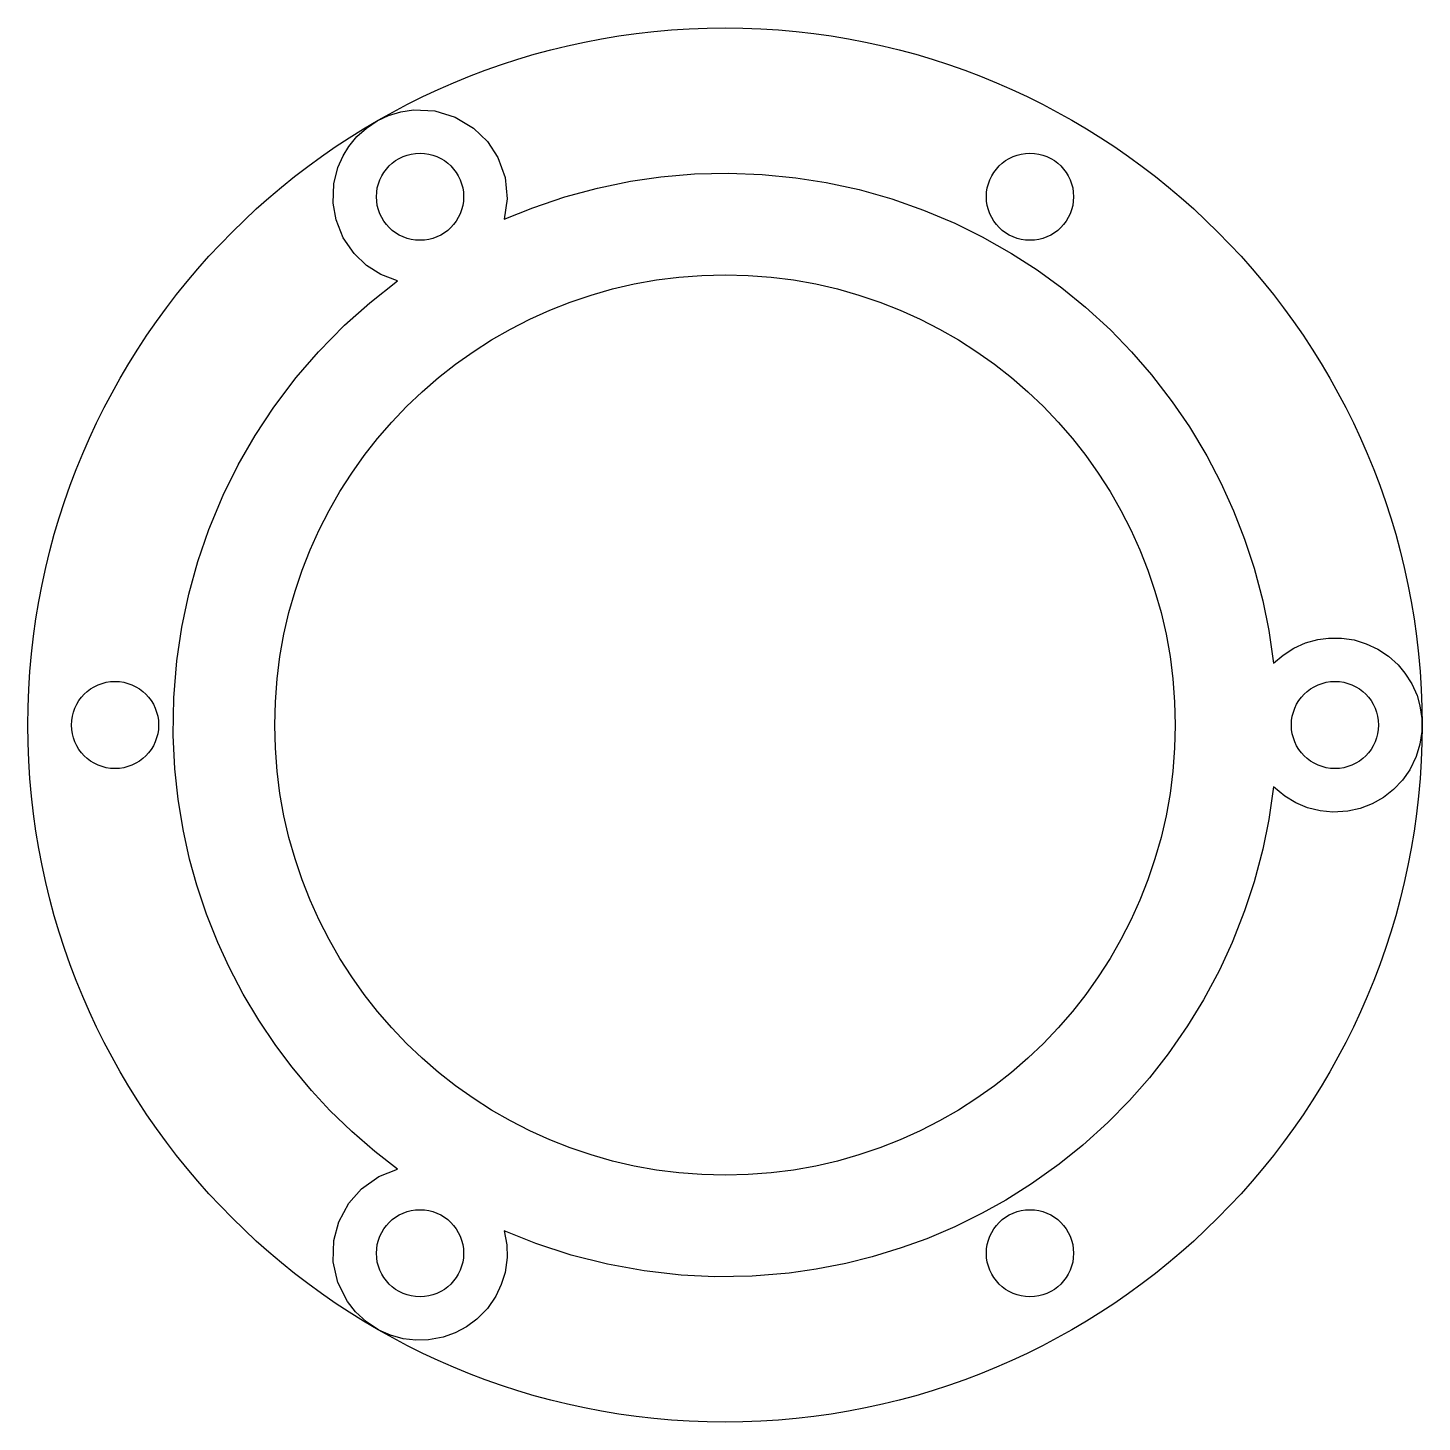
# Model space of a CAD drawing. Header units: millimetres. Extents: x -48 to 48, y -48 to 48.
import ezdxf

# ---------------------------------------------------------------- set-up
doc = ezdxf.new("R2010")
doc.units = ezdxf.units.MM
doc.layers.add('DISCO_A', color=5, linetype='CONTINUOUS')
doc.layers.add('ESPACIADOR_B', color=1, linetype='CONTINUOUS')

msp = doc.modelspace()

# ---------------------------------------------------------------- linework, layer by layer
at = {"layer": 'DISCO_A'}
for centre, radius in [((0, 0), 48), ((-21, 36.373), 3), ((21, 36.373), 3), ((0, 0), 31), ((-42, 0), 3), ((42, 0), 3), ((-21, -36.373), 3), ((21, -36.373), 3)]:
    msp.add_circle(centre, radius, dxfattribs=at)
at = {"layer": 'ESPACIADOR_B'}
msp.add_lwpolyline([(-15.007, -36.667), (-15.146, -37.688), (-15.402, -38.532), (-15.779, -39.33), (-16.362, -40.179), (-17.081, -40.916), (-17.79, -41.442), (-18.569, -41.858), (-19.4, -42.156), (-20.412, -42.344), (-21.294, -42.366), (-22.171, -42.258), (-23.021, -42.022), (-23.828, -41.665), (-24.691, -41.103), (-25.446, -40.402), (-25.989, -39.706), (-26.649, -38.394), (-26.971, -36.961), (-26.935, -35.493), (-26.598, -34.214), (-25.906, -32.918), (-25.029, -31.927), (-23.828, -31.082), (-22.559, -30.579), (-24.107, -29.374), (-25.692, -27.999), (-27.198, -26.538), (-28.467, -25.172), (-29.813, -23.562), (-30.933, -22.071), (-32.104, -20.33), (-33.178, -18.527), (-34.15, -16.667), (-34.926, -14.972), (-35.699, -13.021), (-36.364, -11.031), (-36.861, -9.233), (-37.315, -7.185), (-37.654, -5.114), (-37.879, -3.028), (-37.994, -0.699), (-37.954, 1.865), (-37.742, 4.42), (-37.4, 6.726), (-36.917, 9.007), (-36.295, 11.254), (-35.537, 13.458), (-34.548, 15.824), (-33.513, 17.913), (-32.351, 19.934), (-31.068, 21.881), (-29.522, 23.926), (-27.999, 25.692), (-26.203, 27.521), (-24.466, 29.076), (-22.559, 30.579), (-23.698, 31.014), (-24.691, 31.643), (-25.543, 32.454), (-26.292, 33.545), (-26.783, 34.773), (-26.984, 35.932), (-26.935, 37.253), (-26.649, 38.394), (-26.292, 39.201), (-25.906, 39.828), (-25.345, 40.51), (-24.691, 41.103), (-23.957, 41.594), (-23.159, 41.971), (-22.315, 42.227), (-21.441, 42.357), (-19.974, 42.285), (-18.569, 41.858), (-17.309, 41.103), (-16.362, 40.179), (-15.641, 39.071), (-15.146, 37.688), (-15.002, 36.226), (-15.203, 34.826), (-13.24, 35.619), (-11.031, 36.364), (-8.78, 36.972), (-6.497, 37.441), (-4.42, 37.742), (-2.097, 37.942), (0.233, 37.999), (2.563, 37.913), (4.883, 37.685), (6.956, 37.358), (9.233, 36.861), (11.476, 36.226), (13.676, 35.454), (15.824, 34.548), (17.707, 33.622), (19.736, 32.473), (21.498, 31.334), (23.195, 30.1), (24.821, 28.774), (26.538, 27.198), (27.999, 25.692), (29.374, 24.107), (30.797, 22.26), (31.979, 20.527), (33.178, 18.527), (34.15, 16.667), (35.018, 14.757), (35.779, 12.802), (36.431, 10.807), (37.025, 8.553), (37.441, 6.497), (37.762, 4.247), (38.426, 4.819), (39.172, 5.292), (39.979, 5.649), (40.829, 5.885), (41.559, 5.984), (42.441, 5.984), (43.315, 5.854), (44.159, 5.598), (44.957, 5.221), (45.691, 4.73), (46.345, 4.137), (46.819, 3.574), (47.292, 2.828), (47.649, 2.021), (47.854, 1.315), (47.984, 0.441), (47.984, -0.441), (47.854, -1.315), (47.598, -2.159), (47.146, -3.085), (46.638, -3.806), (46.029, -4.446), (45.333, -4.989), (44.565, -5.424), (43.742, -5.742), (42.88, -5.935), (41.853, -5.998), (40.974, -5.912), (40.118, -5.697), (39.302, -5.359), (38.545, -4.906), (37.762, -4.247), (37.441, -6.497), (37.025, -8.553), (36.431, -10.807), (35.779, -12.802), (34.926, -14.972), (34.047, -16.877), (32.948, -18.933), (31.853, -20.722), (30.522, -22.637), (29.226, -24.287), (27.841, -25.863), (26.371, -27.36), (24.644, -28.926), (23.009, -30.242), (21.112, -31.596), (19.336, -32.713), (17.707, -33.622), (15.824, -34.548), (13.893, -35.369), (12.141, -36.008), (10.135, -36.623), (8.326, -37.077), (6.267, -37.48), (4.42, -37.742), (1.865, -37.954), (-0.699, -37.994), (-3.028, -37.879), (-5.576, -37.589), (-8.098, -37.127), (-10.584, -36.496), (-13.021, -35.699), (-15.203, -34.826), (-15.029, -35.785)], close=True, dxfattribs=at)
for centre, radius in [((-21, 36.373), 3), ((0, 0), 31), ((42, 0), 3), ((-21, -36.373), 3)]:
    msp.add_circle(centre, radius, dxfattribs=at)

doc.saveas('drawing.dxf')
